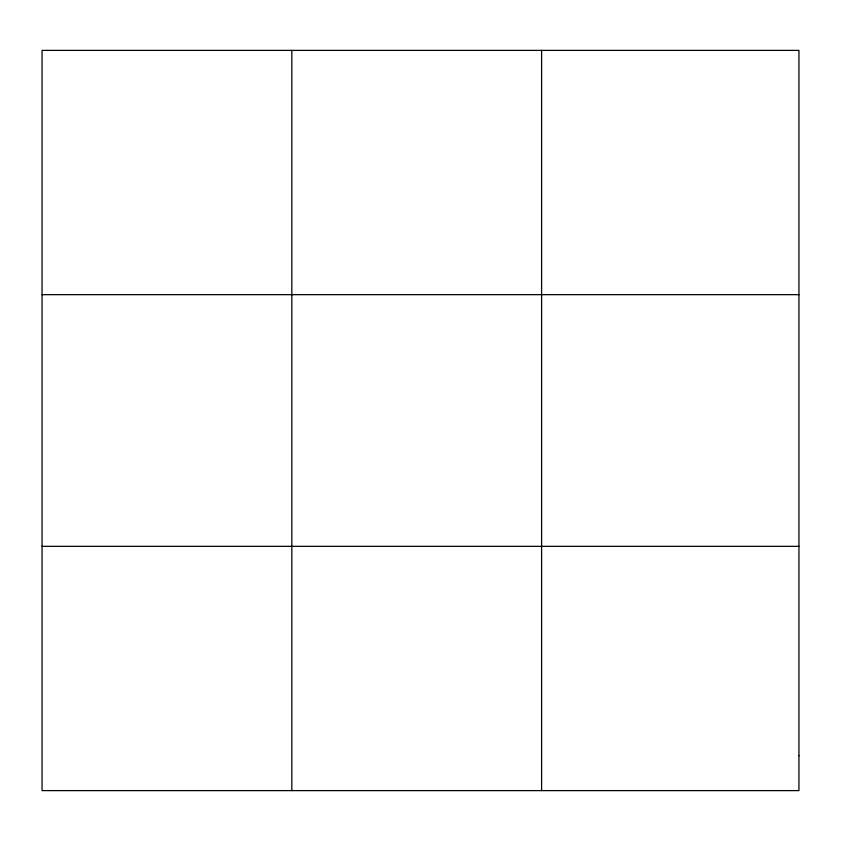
<?xml version="1.0" encoding="UTF-8"?>
<svg xmlns="http://www.w3.org/2000/svg" width="841" height="841" viewBox="0 0 841 841"><rect width="100%" height="100%" fill="white"/><g stroke="black" fill="none" stroke-linecap="round" stroke-linejoin="round"><path stroke-width="1.26" d="M291.827 790.614L291.827 50.386M541.604 790.614L541.604 50.386M42.05 294.665L798.95 294.665M42.05 546.335L798.95 546.335M798.95 755.723L798.95 790.614L42.05 790.614L42.05 50.386L798.95 50.386L798.95 755.723"/></g></svg>
